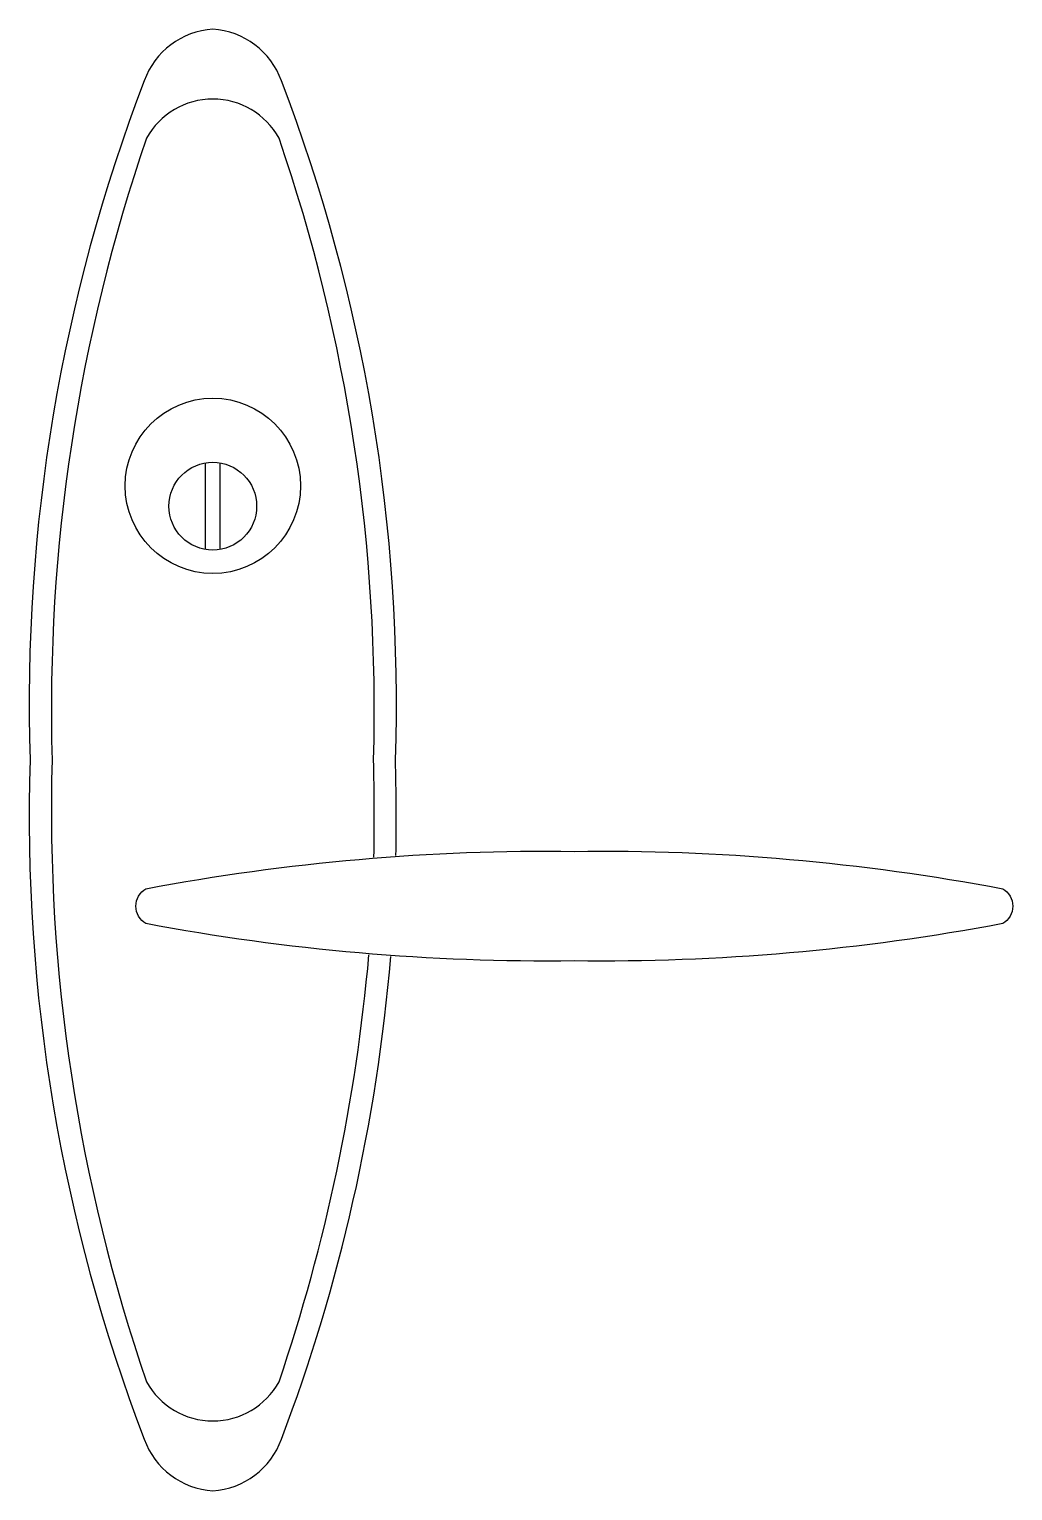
# Model space of a CAD drawing. Header units: metres. Extents: x 1560 to 1762, y 753 to 1053.
import ezdxf

# ---------------------------------------------------------------- set-up
doc = ezdxf.new("R2010")
doc.units = ezdxf.units.M
doc.layers.add('3', color=3, linetype='Continuous')
doc.layers.add('7', color=7, linetype='Continuous')

msp = doc.modelspace()

# ---------------------------------------------------------------- linework, layer by layer
at = {"layer": '3'}
for p, q in [((1596.58, 946.1), (1596.58, 963.84)), ((1599.58, 946.1), (1599.58, 963.84))]:
    msp.add_line(p, q, dxfattribs=at)
msp.add_lwpolyline([(1631.17, 882.95, 0.01), (1631.08, 902.87, 0.09), (1611.67, 1030.52, 0.59), (1584.49, 1030.52, 0.09), (1565.08, 902.87, 0.09), (1584.49, 775.22, 0.59), (1611.67, 775.22, 0.06), (1630.13, 862.88)], format="xyb", dxfattribs=at)
msp.add_circle((1598.08, 954.97), 9, dxfattribs=at)
at = {"layer": '7'}
msp.add_lwpolyline([(1635.68, 883.28, 0.01), (1635.58, 902.87, 0.1), (1612.17, 1042.27, 0.3), (1598.08, 1052.87, 0.3), (1583.99, 1042.27, 0.1), (1560.58, 902.87, 0.1), (1583.99, 763.47, 0.3), (1598.08, 752.87, 0.3), (1612.17, 763.47, 0.07), (1634.61, 862.53, 0.07)], format="xyb", dxfattribs=at)
msp.add_lwpolyline([(1672.3, 861.62, -0.05), (1584.35, 869.3, -0.58), (1584.35, 876.44, -0.05), (1672.3, 884.12, -0.05), (1760.25, 876.44, -0.58), (1760.25, 869.3, -0.05)], format="xyb", close=True, dxfattribs=at)
msp.add_circle((1598.08, 959.15), 18, dxfattribs=at)

doc.saveas('drawing.dxf')
